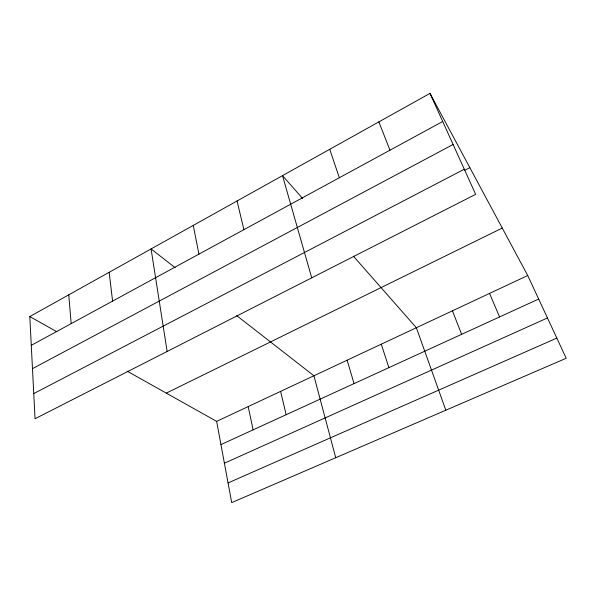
<?xml version="1.0" encoding="UTF-8"?>
<svg xmlns="http://www.w3.org/2000/svg" width="596" height="596" viewBox="0 0 596 596"><rect width="100%" height="100%" fill="white"/><g stroke="black" fill="none" stroke-linecap="round" stroke-linejoin="round"><path stroke-width="0.89" d="M429.992 93.378L475.645 194.341L35.045 418.735L29.8 316.573L429.992 93.378L527.728 275.516L566.2 358.263L231.695 502.622L216.646 421.372L127.067 371.129M31.275 345.345L442.709 121.502M32.475 368.663L453.094 144.478M33.748 393.598L464.284 169.219M464.91 170.203L469.842 167.632M166.299 393.129L502.264 228.052M216.646 421.372L527.728 275.516M220.945 444.586L538.665 299.028M224.394 463.211L547.463 317.966M228.045 482.939L556.828 338.096M29.8 316.573L56.866 331.756M175.209 267.731L151.071 248.934L167.148 351.454M236.709 315.627L313.921 375.763L335.727 457.721M302.589 198.438L282.519 175.626L311.715 277.825M353.383 256.161L416.358 327.733L445.83 410.212M489.54 293.426L499.582 316.93M378.877 121.889L389.963 150.199M452.431 310.821L461.624 334.319M329.752 149.283L339.325 177.75M381.276 344.183L388.905 367.643M347.14 360.185L354.046 383.608M237.052 200.986L243.913 229.661M280.612 391.378L286.162 414.712M248.197 406.576L253.106 429.85M193.268 225.4L198.915 254.142M109.165 272.305L112.592 301.099M68.771 294.834L71.185 323.628"/></g></svg>
